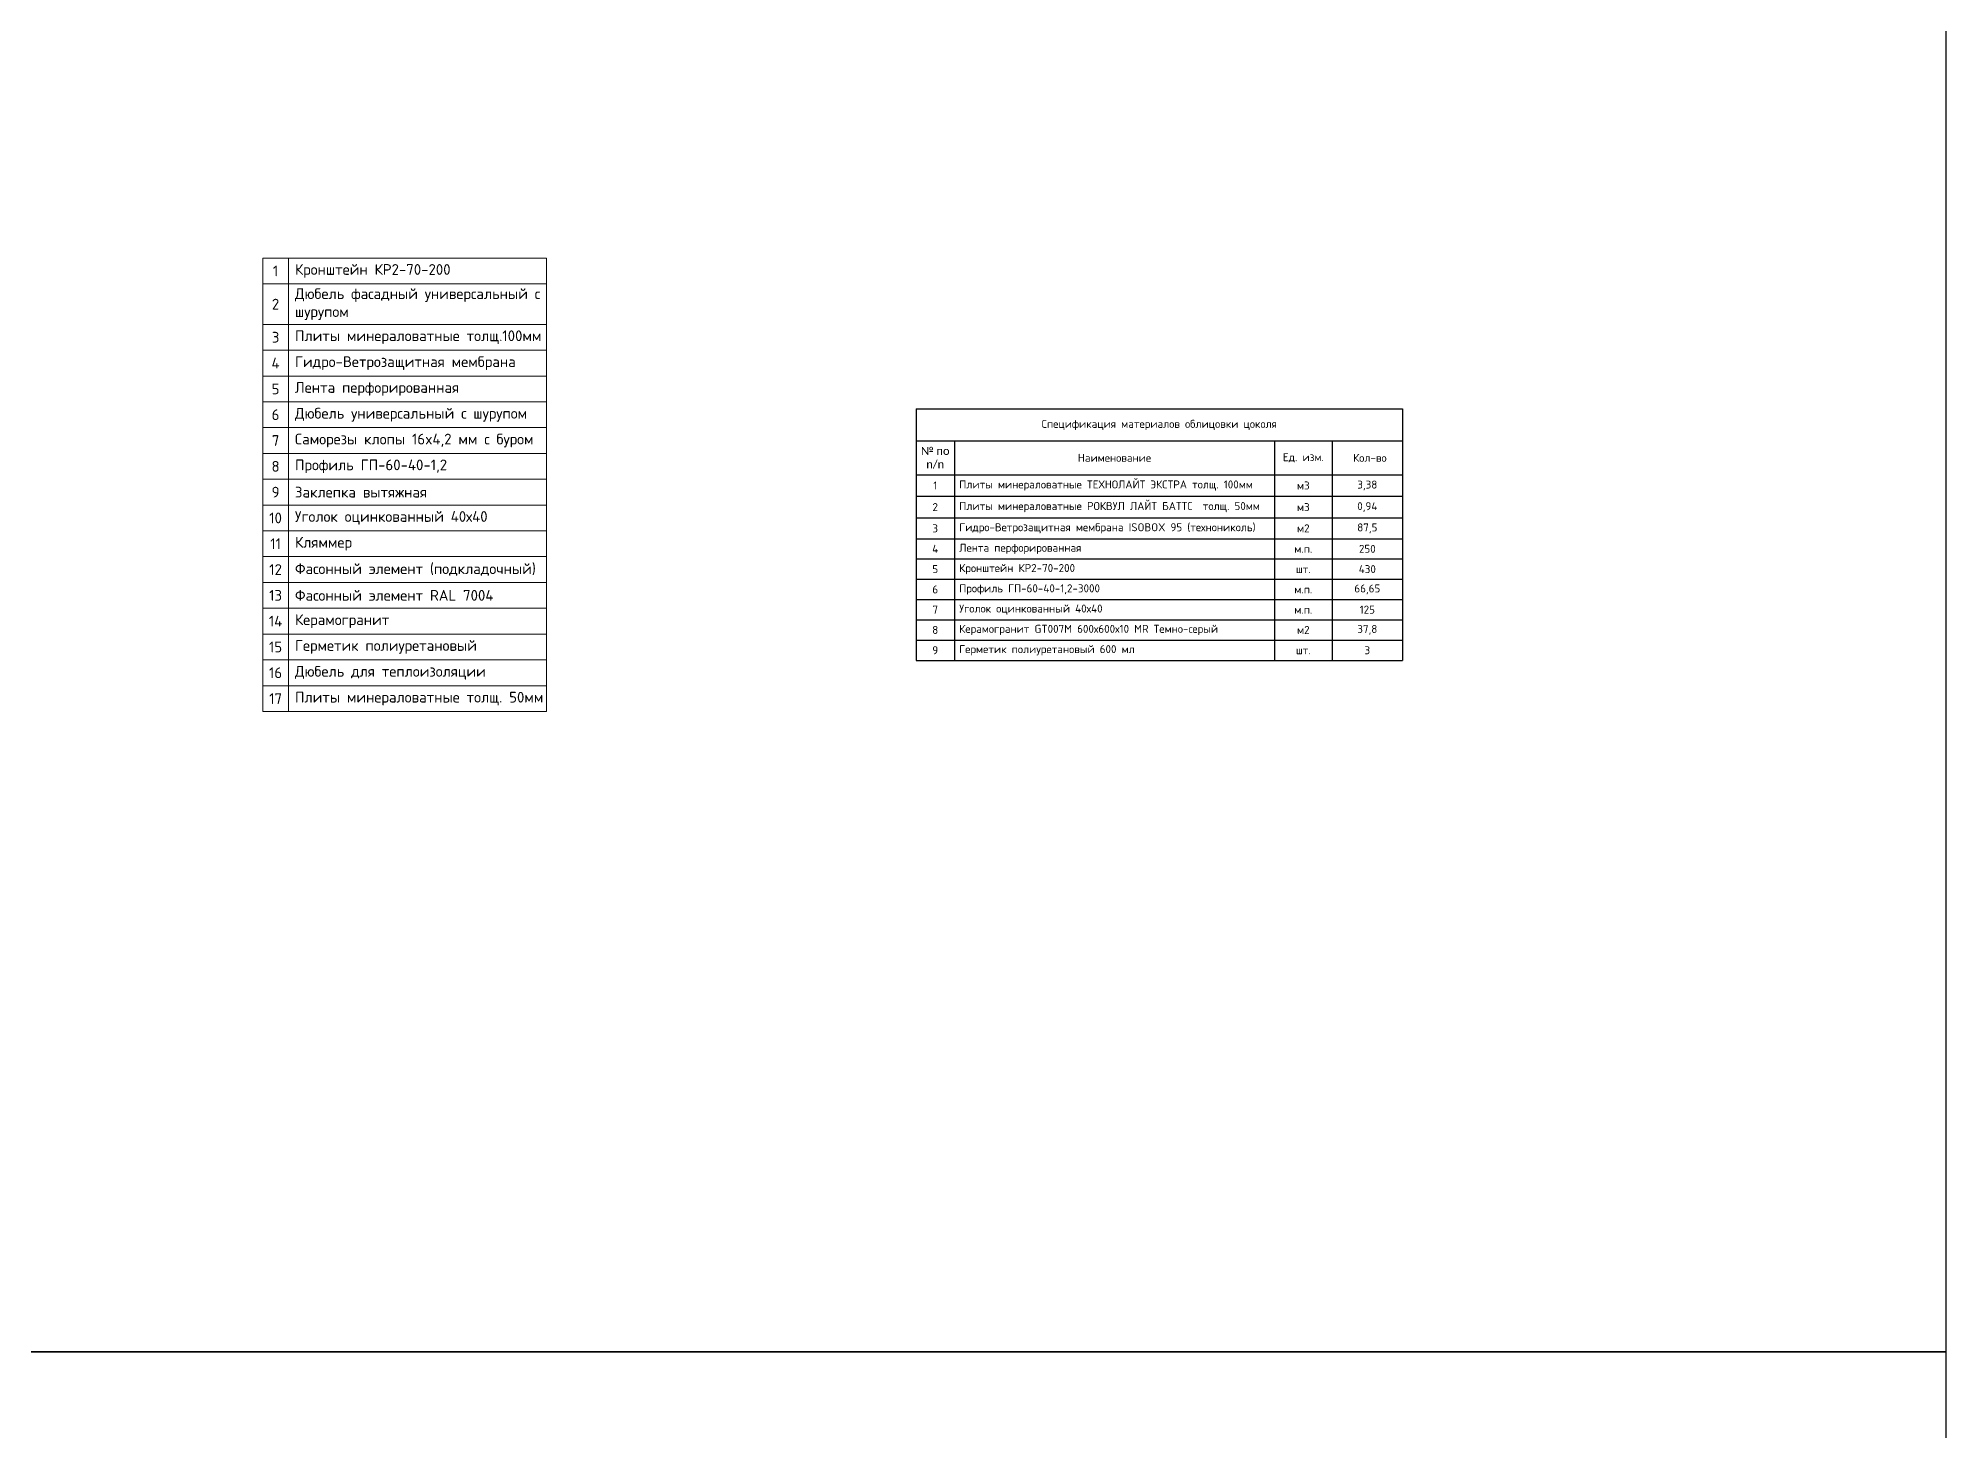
# Model space of a CAD drawing. Header units: millimetres. Extents: x -3689 to 2955806, y -724709 to -635850.
# Drawn here: x 2950170 to 2952388, y -715625 to -714005 of the extents above; entities that cross this region are included whole.
import ezdxf

# ---------------------------------------------------------------- set-up
doc = ezdxf.new("R2010")
doc.units = ezdxf.units.MM
doc.layers.add('_Выноска', color=7, linetype='Continuous', lineweight=15)

# ---------------------------------------------------------------- blocks, each defined once
blk = doc.blocks.new('*T448')
at = {"layer": '_Выноска', "linetype": 'ByBlock', "lineweight": -2, "transparency": 16777216}
for p, q in [((0, 0), (565.7, 0)), ((565.7, 0), (565.7, -292.3)), ((0, -37.2), (565.7, -37.2)), ((0, -37.2), (0, -292.3)), ((44.7, -37.2), (44.7, -292.3)), ((416.8, -37.2), (416.8, -292.3)), ((483.8, -37.2), (483.8, -292.3)), ((0, -76.4), (565.7, -76.4)), ((0, -101.5), (565.7, -101.5)), ((0, -126.7), (483.8, -126.7)), ((0, -150.9), (565.7, -150.9)), ((0, -174.4), (565.7, -174.4)), ((0, -198), (565.7, -198)), ((0, -221.6), (565.7, -221.6)), ((0, -245.1), (565.7, -245.1)), ((0, -268.7), (565.7, -268.7)), ((44.7, -292.3), (565.7, -292.3))]:
    blk.add_line(p, q, dxfattribs=at)
at = {"layer": '_Выноска', "color": 0, "linetype": 'ByBlock', "lineweight": -2, "transparency": 16777216}
for p, q in [((0, 0), (0, -37.2)), ((483.8, -126.7), (565.7, -126.7)), ((0, -292.3), (44.7, -292.3))]:
    blk.add_line(p, q, dxfattribs=at)
at = {"layer": '_Выноска', "color": 0, "transparency": 16777216, "char_height": 9.304}
for s, insert, width, attachment_point in [('{\\fISOCPEUR|b0|i0|c204|p34;Спецификация материалов облицовки цоколя}', (282.8, -18.6), 554.515, 5), ('{\\fCalibri|b0|i0|c204|p34;№ по \\fCalibri|b0|i0|c0|p34;n/n}', (22.3, -56.8), 33.494, 5), ('{\\fISOCPEUR|b0|i0|c204|p34;Наименование}', (230.7, -56.8), 360.993, 5), ('{\\fISOCPEUR|b0|i0|c0;Ед. изм.', (450.3, -56.8), 55.824, 5), ('{\\fISOCPEUR|b0|i0|c0; Кол-во ', (524.7, -56.8), 70.71, 5), ('{\\fISOCPEUR|b0|i0|c0;1', (22.3, -89), 33.494, 5), ('{\\fISOCPEUR|b0|i0|c0;Плиты минераловатные ТЕХНОЛАЙТ ЭКСТРА толщ. 100мм', (50.2, -89), 360.993, 4), ('{\\fISOCPEUR|b0|i0|c0;м3', (450.3, -89), 55.824, 5), ('{\\fISOCPEUR|b0|i0|c204|p34;3,38}', (524.7, -89), 70.71, 5), ('{\\fISOCPEUR|b0|i0|c0;2', (22.3, -114.1), 33.494, 5), ('{\\fISOCPEUR|b0|i0|c0;Плиты минераловатные РОКВУЛ ЛАЙТ БАТТС  толщ. 50мм', (50.2, -114.1), 360.993, 4), ('{\\fISOCPEUR|b0|i0|c0;м3', (450.3, -114.1), 55.824, 5), ('{\\fISOCPEUR|b0|i0|c204|p34;0,94}', (524.7, -114.1), 70.71, 5), ('{\\fISOCPEUR|b0|i0|c204|p34;Гидро-Ветрозащитная мембрана ISOBOX 95 (технониколь)}', (50.2, -138.8), 360.993, 4), ('{\\fISOCPEUR|b0|i0|c204|p34;87,5}', (524.7, -138.8), 70.71, 5), ('{\\fISOCPEUR|b0|i0|c0;3', (22.3, -138.8), 33.494, 5), ('{\\fISOCPEUR|b0|i0|c0;м2', (450.3, -138.8), 55.824, 5), ('{\\fISOCPEUR|b0|i0|c0;4', (22.3, -162.6), 33.494, 5), ('{\\fISOCPEUR|b0|i0|c0;Лента перфорированная', (50.2, -162.6), 360.993, 4), ('{\\fISOCPEUR|b0|i0|c0;м.п.', (450.3, -162.6), 55.824, 5), ('{\\fISOCPEUR|b0|i0|c204|p34;250}', (524.7, -162.6), 70.71, 5), ('{\\fISOCPEUR|b0|i0|c0|p34;5', (22.3, -186.2), 33.494, 5), ('{\\fISOCPEUR|b0|i0|c0;Кронштейн КР2-70-200', (50.2, -186.2), 360.993, 4), ('{\\fISOCPEUR|b0|i0|c0;шт.', (450.3, -186.2), 55.824, 5), ('{\\fISOCPEUR|b0|i0|c204|p34;430}', (524.7, -186.2), 70.71, 5), ('{\\fISOCPEUR|b0|i0|c0|p34;6', (22.3, -209.8), 33.494, 5), ('{\\fISOCPEUR|b0|i0|c0;Профиль ГП-60-40-1,2-3000', (50.2, -209.8), 360.993, 4), ('{\\fISOCPEUR|b0|i0|c0;м.п.', (450.3, -209.8), 55.824, 5), ('{\\fISOCPEUR|b0|i0|c204|p34;66,65}', (524.7, -209.8), 70.71, 5), ('{\\fISOCPEUR|b0|i0|c0|p34;7', (22.3, -233.3), 33.494, 5), ('{\\fISOCPEUR|b0|i0|c0;Уголок оцинкованный 40х40', (50.2, -233.3), 360.993, 4), ('{\\fISOCPEUR|b0|i0|c0;м.п.', (450.3, -233.3), 55.824, 5), ('{\\fISOCPEUR|b0|i0|c204|p34;125}', (524.7, -233.3), 70.71, 5), ('{\\fISOCPEUR|b0|i0|c0|p34;8', (22.3, -256.9), 33.494, 5), ('{\\fISOCPEUR|b0|i0|c0;Керамогранит GT007М 600х600х10 MR Темно-серый', (50.2, -256.9), 360.993, 4), ('{\\fISOCPEUR|b0|i0|c0;м2', (450.3, -256.9), 55.824, 5), ('{\\fISOCPEUR|b0|i0|c204|p34;37,8}', (524.7, -256.9), 70.71, 5), ('{\\fISOCPEUR|b0|i0|c0|p34;9', (22.3, -280.5), 33.494, 5), ('{\\fISOCPEUR|b0|i0|c204|p34;Герметик полиуретановый 600 мл}', (50.2, -280.5), 360.993, 4), ('{\\fISOCPEUR|b0|i0|c0;шт.', (450.3, -280.5), 55.824, 5), ('{\\fISOCPEUR|b0|i0|c204|p34;3}', (524.7, -280.5), 70.71, 5)]:
    blk.add_mtext(s, dxfattribs=dict(at, insert=insert, width=width, attachment_point=attachment_point))

msp = doc.modelspace()

# ---------------------------------------------------------------- linework, layer by layer
at = {"color": 230, "true_color": 0xff0080}
msp.add_lwpolyline([(2948114.4, -710945), (2952388.2, -710945), (2952388.2, -715532.9), (2948114.4, -715532.9)], close=True, dxfattribs=at)
at = {"color": 30, "true_color": 0xf8991e}
msp.add_lwpolyline([(2948114.4, -715532.9), (2952388.2, -715532.9), (2952388.2, -720120.8), (2948114.4, -720120.8)], close=True, dxfattribs=at)
at = {"layer": '_Выноска'}
for p, q in [((2950431.1, -714261.1), (2950761.1, -714261.1)), ((2950431.1, -714261.1), (2950431.1, -714788.4)), ((2950461.1, -714261.1), (2950461.1, -714788.4)), ((2950761.1, -714261.1), (2950761.1, -714788.4)), ((2950431.1, -714291.1), (2950761.1, -714291.1)), ((2950431.1, -714338.2), (2950761.1, -714338.2)), ((2950431.1, -714368.2), (2950761.1, -714368.2)), ((2950431.1, -714398.3), (2950761.1, -714398.3)), ((2950431.1, -714428.3), (2950761.1, -714428.3)), ((2950431.1, -714458.3), (2950761.1, -714458.3)), ((2950431.1, -714488.3), (2950761.1, -714488.3)), ((2950431.1, -714518.3), (2950761.1, -714518.3)), ((2950431.1, -714548.3), (2950761.1, -714548.3)), ((2950431.1, -714578.3), (2950761.1, -714578.3)), ((2950431.1, -714608.3), (2950761.1, -714608.3)), ((2950431.1, -714638.3), (2950761.1, -714638.3)), ((2950431.1, -714668.3), (2950761.1, -714668.3)), ((2950431.1, -714698.3), (2950761.1, -714698.3)), ((2950431.1, -714728.3), (2950761.1, -714728.3)), ((2950431.1, -714758.3), (2950461.1, -714758.3)), ((2950461.1, -714758.3), (2950761.1, -714758.3)), ((2950431.1, -714788.4), (2950761.1, -714788.4))]:
    msp.add_line(p, q, dxfattribs=at)

# ---------------------------------------------------------------- block references
msp.add_blockref('*T448', (2951190.8, -714436.6))

# ---------------------------------------------------------------- texts
for s, insert, char_height, width, attachment_point in [('{\\fISOCPEUR|b0|i0|c0;1', (2950446.1, -714276.1), 12.503, 15.004, 5), ('{\\fISOCPEUR|b0|i0|c0;Кронштейн КР2-70-200', (2950468.6, -714276.1), 12.503, 285.073, 4), ('{\\fISOCPEUR|b0|i0|c0;Дюбель фасадный универсальный с шурупом', (2950468.6, -714314.7), 12.503, 285.073, 4), ('{\\fISOCPEUR|b0|i0|c0;2', (2950446.1, -714314.7), 12.503, 15.004, 5), ('{\\fISOCPEUR|b0|i0|c0;3', (2950446.1, -714353.2), 12.503, 15.004, 5), ('{\\fISOCPEUR|b0|i0|c204|p34;Плиты минераловатные толщ\\fISOCPEUR|b0|i0|c0|p34;.100\\fISOCPEUR|b0|i0|c204|p34;мм}', (2950468.6, -714353.2), 12.5032, 285.073, 4), ('{\\fISOCPEUR|b0|i0|c0;4', (2950446.1, -714383.3), 12.503, 15.004, 5), ('{\\fISOCPEUR|b0|i0|c0;Гидро-Ветрозащитная мембрана', (2950468.6, -714383.3), 12.503, 285.073, 4), ('{\\fISOCPEUR|b0|i0|c0;5', (2950446.1, -714413.3), 12.503, 15.004, 5), ('{\\fISOCPEUR|b0|i0|c0;Лента перфорированная', (2950468.6, -714413.3), 12.503, 285.073, 4), ('{\\fISOCPEUR|b0|i0|c0;6', (2950446.1, -714443.3), 12.503, 15.004, 5), ('{\\fISOCPEUR|b0|i0|c0;Дюбель универсальный с шурупом', (2950468.6, -714443.3), 12.503, 285.073, 4), ('{\\fISOCPEUR|b0|i0|c0;7', (2950446.1, -714473.3), 12.503, 15.004, 5), ('{\\fISOCPEUR|b0|i0|c0;Саморезы клопы 16x4,2 мм с буром', (2950468.6, -714473.3), 12.503, 285.073, 4), ('{\\fISOCPEUR|b0|i0|c0;8', (2950446.1, -714503.3), 12.503, 15.004, 5), ('{\\fISOCPEUR|b0|i0|c204|p34;Профиль ГП\\fISOCPEUR|b0|i0|c0|p34;-60-40-1,2}', (2950468.6, -714503.3), 12.503, 285.073, 4), ('{\\fISOCPEUR|b0|i0|c0;9', (2950446.1, -714533.3), 12.503, 15.004, 5), ('{\\fISOCPEUR|b0|i0|c0;Заклепка вытяжная', (2950468.6, -714533.3), 12.503, 285.073, 4), ('{\\fISOCPEUR|b0|i0|c0;10', (2950446.1, -714563.3), 12.503, 15.004, 5), ('{\\fISOCPEUR|b0|i0|c0;Уголок оцинкованный 40х40', (2950468.6, -714563.3), 12.503, 285.073, 4), ('{\\fISOCPEUR|b0|i0|c0;11', (2950446.1, -714593.3), 12.503, 15.004, 5), ('{\\fISOCPEUR|b0|i0|c0;Кляммер', (2950468.6, -714593.3), 12.503, 285.073, 4), ('{\\fISOCPEUR|b0|i0|c0;12', (2950446.1, -714623.3), 12.503, 15.004, 5), ('{\\fISOCPEUR|b0|i0|c204|p34;Фасонный элемент (подкладочный)}', (2950468.6, -714623.3), 12.503, 285.073, 4), ('{\\fISOCPEUR|b0|i0|c0;13', (2950446.1, -714653.3), 12.503, 15.004, 5), ('{\\fISOCPEUR|b0|i0|c204|p34;Фасонный элемент \\fISOCPEUR|b0|i0|c0|p34;RAL 7004}', (2950468.6, -714653.3), 12.503, 285.073, 4), ('{\\fISOCPEUR|b0|i0|c0;14', (2950446.1, -714683.3), 12.503, 15.004, 5), ('{\\fISOCPEUR|b0|i0|c204|p34;Керамогранит }', (2950468.6, -714683.3), 12.503, 285.073, 4), ('{\\fISOCPEUR|b0|i0|c204|p34;Герметик полиуретановый}', (2950468.6, -714713.3), 12.503, 285.073, 4), ('{\\fISOCPEUR|b0|i0|c0;15', (2950446.1, -714713.3), 12.503, 15.004, 5), ('{\\fISOCPEUR|b0|i0|c0|p34;16', (2950446.1, -714743.3), 12.503, 15.004, 5), ('{\\fISOCPEUR|b0|i0|c204|p34;Дюбель для теплоизоляции}', (2950468.6, -714743.3), 12.503, 285.073, 4), ('{\\fISOCPEUR|b0|i0|c0|p34;17', (2950446.1, -714773.4), 12.503, 15.004, 5), ('{\\fISOCPEUR|b0|i0|c204|p34;Плиты минераловатные толщ. 50мм}', (2950468.6, -714773.4), 12.503, 285.073, 4)]:
    msp.add_mtext(s, dxfattribs=dict(at, insert=insert, char_height=char_height, width=width, attachment_point=attachment_point))

doc.saveas('drawing.dxf')
